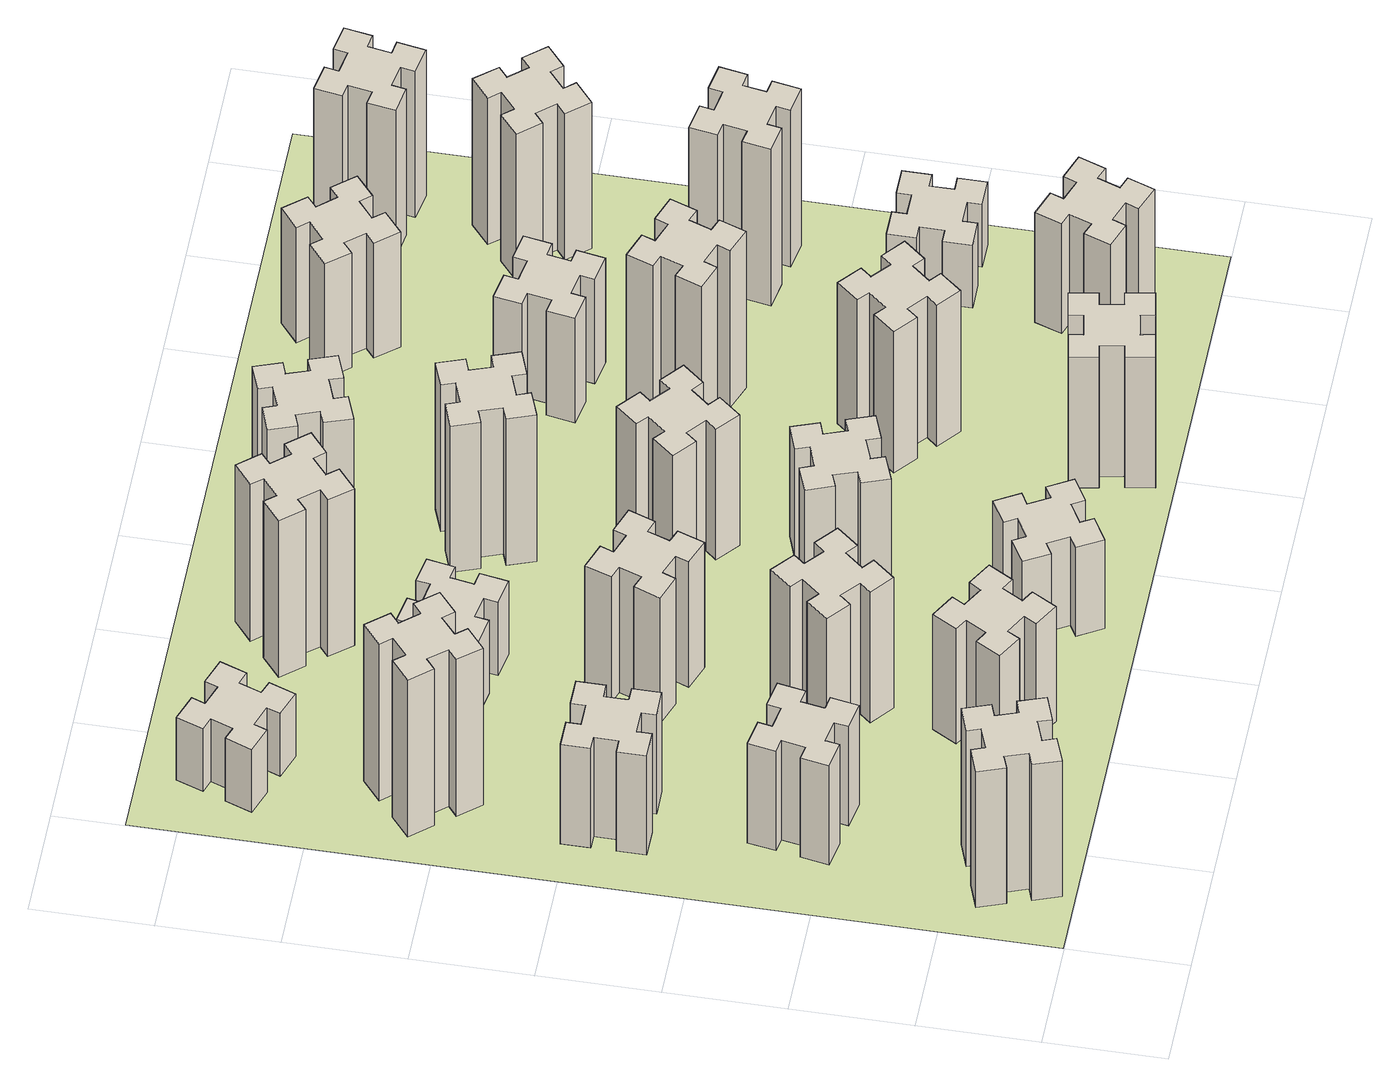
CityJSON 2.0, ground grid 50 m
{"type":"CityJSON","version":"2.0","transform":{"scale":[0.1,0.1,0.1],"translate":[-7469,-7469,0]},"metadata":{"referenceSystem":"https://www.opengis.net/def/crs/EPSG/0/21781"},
"CityObjects":{
"building1":{"type":"Building","attributes":{"class":"1000","function":"1000","usage":"1000","yearOfConstruction":2016,"roofType":"1000","measuredHeight":78,"storeysAboveGround":30,"storeysBelowGround":0},"geometry":[{"type":"Solid","lod":"1","boundaries":[[[[0,1,2,3,4,5,6,7,8,9,10,11,12,13,14,15,16,17,18,19]],[[17,16,20,21]],[[16,15,22,20]],[[15,14,23,22]],[[14,13,24,23]],[[13,12,25,24]],[[12,11,26,25]],[[11,10,27,26]],[[10,9,28,27]],[[9,8,29,28]],[[8,7,30,29]],[[7,6,31,30]],[[6,5,32,31]],[[5,4,33,32]],[[4,3,34,33]],[[3,2,35,34]],[[2,1,36,35]],[[1,0,37,36]],[[0,19,38,37]],[[19,18,39,38]],[[18,17,21,39]],[[24,25,26,27,28,29,30,31,32,33,34,35,36,37,38,39,21,20,22,23]]]]}]},
"building2":{"type":"Building","attributes":{"class":"1000","function":"1000","usage":"1000","yearOfConstruction":2016,"roofType":"1000","measuredHeight":57,"storeysAboveGround":30,"storeysBelowGround":0},"geometry":[{"type":"Solid","lod":"1","boundaries":[[[[40,41,42,43,44,45,46,47,48,49,50,51,52,53,54,55,56,57,58,59]],[[57,56,60,61]],[[56,55,62,60]],[[55,54,63,62]],[[54,53,64,63]],[[53,52,65,64]],[[52,51,66,65]],[[51,50,67,66]],[[50,49,68,67]],[[49,48,69,68]],[[48,47,70,69]],[[47,46,71,70]],[[46,45,72,71]],[[45,44,73,72]],[[44,43,74,73]],[[43,42,75,74]],[[42,41,76,75]],[[41,40,77,76]],[[40,59,78,77]],[[59,58,79,78]],[[58,57,61,79]],[[64,65,66,67,68,69,70,71,72,73,74,75,76,77,78,79,61,60,62,63]]]]}]},
"building3":{"type":"Building","attributes":{"class":"1000","function":"1000","usage":"1000","yearOfConstruction":2016,"roofType":"1000","measuredHeight":57,"storeysAboveGround":30,"storeysBelowGround":0},"geometry":[{"type":"Solid","lod":"1","boundaries":[[[[80,81,82,83,84,85,86,87,88,89,90,91,92,93,94,95,96,97,98,99]],[[97,96,100,101]],[[96,95,102,100]],[[95,94,103,102]],[[94,93,104,103]],[[93,92,105,104]],[[92,91,106,105]],[[91,90,107,106]],[[90,89,108,107]],[[89,88,109,108]],[[88,87,110,109]],[[87,86,111,110]],[[86,85,112,111]],[[85,84,113,112]],[[84,83,114,113]],[[83,82,115,114]],[[82,81,116,115]],[[81,80,117,116]],[[80,99,118,117]],[[99,98,119,118]],[[98,97,101,119]],[[104,105,106,107,108,109,110,111,112,113,114,115,116,117,118,119,101,100,102,103]]]]}]},
"building4":{"type":"Building","attributes":{"class":"1000","function":"1000","usage":"1000","yearOfConstruction":2016,"roofType":"1000","measuredHeight":90,"storeysAboveGround":30,"storeysBelowGround":0},"geometry":[{"type":"Solid","lod":"1","boundaries":[[[[120,121,122,123,124,125,126,127,128,129,130,131,132,133,134,135,136,137,138,139]],[[137,136,140,141]],[[136,135,142,140]],[[135,134,143,142]],[[134,133,144,143]],[[133,132,145,144]],[[132,131,146,145]],[[131,130,147,146]],[[130,129,148,147]],[[129,128,149,148]],[[128,127,150,149]],[[127,126,151,150]],[[126,125,152,151]],[[125,124,153,152]],[[124,123,154,153]],[[123,122,155,154]],[[122,121,156,155]],[[121,120,157,156]],[[120,139,158,157]],[[139,138,159,158]],[[138,137,141,159]],[[144,145,146,147,148,149,150,151,152,153,154,155,156,157,158,159,141,140,142,143]]]]}]},
"building5":{"type":"Building","attributes":{"class":"1000","function":"1000","usage":"1000","yearOfConstruction":2016,"roofType":"1000","measuredHeight":66,"storeysAboveGround":30,"storeysBelowGround":0},"geometry":[{"type":"Solid","lod":"1","boundaries":[[[[160,161,162,163,164,165,166,167,168,169,170,171,172,173,174,175,176,177,178,179]],[[177,176,180,181]],[[176,175,182,180]],[[175,174,183,182]],[[174,173,184,183]],[[173,172,185,184]],[[172,171,186,185]],[[171,170,187,186]],[[170,169,188,187]],[[169,168,189,188]],[[168,167,190,189]],[[167,166,191,190]],[[166,165,192,191]],[[165,164,193,192]],[[164,163,194,193]],[[163,162,195,194]],[[162,161,196,195]],[[161,160,197,196]],[[160,179,198,197]],[[179,178,199,198]],[[178,177,181,199]],[[184,185,186,187,188,189,190,191,192,193,194,195,196,197,198,199,181,180,182,183]]]]}]},
"building6":{"type":"Building","attributes":{"class":"1000","function":"1000","usage":"1000","yearOfConstruction":2016,"roofType":"1000","measuredHeight":36,"storeysAboveGround":30,"storeysBelowGround":0},"geometry":[{"type":"Solid","lod":"1","boundaries":[[[[200,201,202,203,204,205,206,207,208,209,210,211,212,213,214,215,216,217,218,219]],[[217,216,220,221]],[[216,215,222,220]],[[215,214,223,222]],[[214,213,224,223]],[[213,212,225,224]],[[212,211,226,225]],[[211,210,227,226]],[[210,209,228,227]],[[209,208,229,228]],[[208,207,230,229]],[[207,206,231,230]],[[206,205,232,231]],[[205,204,233,232]],[[204,203,234,233]],[[203,202,235,234]],[[202,201,236,235]],[[201,200,237,236]],[[200,219,238,237]],[[219,218,239,238]],[[218,217,221,239]],[[224,225,226,227,228,229,230,231,232,233,234,235,236,237,238,239,221,220,222,223]]]]}]},
"building7":{"type":"Building","attributes":{"class":"1000","function":"1000","usage":"1000","yearOfConstruction":2016,"roofType":"1000","measuredHeight":75,"storeysAboveGround":30,"storeysBelowGround":0},"geometry":[{"type":"Solid","lod":"1","boundaries":[[[[240,241,242,243,244,245,246,247,248,249,250,251,252,253,254,255,256,257,258,259]],[[257,256,260,261]],[[256,255,262,260]],[[255,254,263,262]],[[254,253,264,263]],[[253,252,265,264]],[[252,251,266,265]],[[251,250,267,266]],[[250,249,268,267]],[[249,248,269,268]],[[248,247,270,269]],[[247,246,271,270]],[[246,245,272,271]],[[245,244,273,272]],[[244,243,274,273]],[[243,242,275,274]],[[242,241,276,275]],[[241,240,277,276]],[[240,259,278,277]],[[259,258,279,278]],[[258,257,261,279]],[[264,265,266,267,268,269,270,271,272,273,274,275,276,277,278,279,261,260,262,263]]]]}]},
"building8":{"type":"Building","attributes":{"class":"1000","function":"1000","usage":"1000","yearOfConstruction":2016,"roofType":"1000","measuredHeight":72,"storeysAboveGround":30,"storeysBelowGround":0},"geometry":[{"type":"Solid","lod":"1","boundaries":[[[[280,281,282,283,284,285,286,287,288,289,290,291,292,293,294,295,296,297,298,299]],[[297,296,300,301]],[[296,295,302,300]],[[295,294,303,302]],[[294,293,304,303]],[[293,292,305,304]],[[292,291,306,305]],[[291,290,307,306]],[[290,289,308,307]],[[289,288,309,308]],[[288,287,310,309]],[[287,286,311,310]],[[286,285,312,311]],[[285,284,313,312]],[[284,283,314,313]],[[283,282,315,314]],[[282,281,316,315]],[[281,280,317,316]],[[280,299,318,317]],[[299,298,319,318]],[[298,297,301,319]],[[304,305,306,307,308,309,310,311,312,313,314,315,316,317,318,319,301,300,302,303]]]]}]},
"building9":{"type":"Building","attributes":{"class":"1000","function":"1000","usage":"1000","yearOfConstruction":2016,"roofType":"1000","measuredHeight":42,"storeysAboveGround":30,"storeysBelowGround":0},"geometry":[{"type":"Solid","lod":"1","boundaries":[[[[320,321,322,323,324,325,326,327,328,329,330,331,332,333,334,335,336,337,338,339]],[[337,336,340,341]],[[336,335,342,340]],[[335,334,343,342]],[[334,333,344,343]],[[333,332,345,344]],[[332,331,346,345]],[[331,330,347,346]],[[330,329,348,347]],[[329,328,349,348]],[[328,327,350,349]],[[327,326,351,350]],[[326,325,352,351]],[[325,324,353,352]],[[324,323,354,353]],[[323,322,355,354]],[[322,321,356,355]],[[321,320,357,356]],[[320,339,358,357]],[[339,338,359,358]],[[338,337,341,359]],[[344,345,346,347,348,349,350,351,352,353,354,355,356,357,358,359,341,340,342,343]]]]}]},
"building10":{"type":"Building","attributes":{"class":"1000","function":"1000","usage":"1000","yearOfConstruction":2016,"roofType":"1000","measuredHeight":51,"storeysAboveGround":30,"storeysBelowGround":0},"geometry":[{"type":"Solid","lod":"1","boundaries":[[[[360,361,362,363,364,365,366,367,368,369,370,371,372,373,374,375,376,377,378,379]],[[377,376,380,381]],[[376,375,382,380]],[[375,374,383,382]],[[374,373,384,383]],[[373,372,385,384]],[[372,371,386,385]],[[371,370,387,386]],[[370,369,388,387]],[[369,368,389,388]],[[368,367,390,389]],[[367,366,391,390]],[[366,365,392,391]],[[365,364,393,392]],[[364,363,394,393]],[[363,362,395,394]],[[362,361,396,395]],[[361,360,397,396]],[[360,379,398,397]],[[379,378,399,398]],[[378,377,381,399]],[[384,385,386,387,388,389,390,391,392,393,394,395,396,397,398,399,381,380,382,383]]]]}]},
"building11":{"type":"Building","attributes":{"class":"1000","function":"1000","usage":"1000","yearOfConstruction":2016,"roofType":"1000","measuredHeight":90,"storeysAboveGround":30,"storeysBelowGround":0},"geometry":[{"type":"Solid","lod":"1","boundaries":[[[[400,401,402,403,404,405,406,407,408,409,410,411,412,413,414,415,416,417,418,419]],[[417,416,420,421]],[[416,415,422,420]],[[415,414,423,422]],[[414,413,424,423]],[[413,412,425,424]],[[412,411,426,425]],[[411,410,427,426]],[[410,409,428,427]],[[409,408,429,428]],[[408,407,430,429]],[[407,406,431,430]],[[406,405,432,431]],[[405,404,433,432]],[[404,403,434,433]],[[403,402,435,434]],[[402,401,436,435]],[[401,400,437,436]],[[400,419,438,437]],[[419,418,439,438]],[[418,417,421,439]],[[424,425,426,427,428,429,430,431,432,433,434,435,436,437,438,439,421,420,422,423]]]]}]},
"building12":{"type":"Building","attributes":{"class":"1000","function":"1000","usage":"1000","yearOfConstruction":2016,"roofType":"1000","measuredHeight":63,"storeysAboveGround":30,"storeysBelowGround":0},"geometry":[{"type":"Solid","lod":"1","boundaries":[[[[440,441,442,443,444,445,446,447,448,449,450,451,452,453,454,455,456,457,458,459]],[[457,456,460,461]],[[456,455,462,460]],[[455,454,463,462]],[[454,453,464,463]],[[453,452,465,464]],[[452,451,466,465]],[[451,450,467,466]],[[450,449,468,467]],[[449,448,469,468]],[[448,447,470,469]],[[447,446,471,470]],[[446,445,472,471]],[[445,444,473,472]],[[444,443,474,473]],[[443,442,475,474]],[[442,441,476,475]],[[441,440,477,476]],[[440,459,478,477]],[[459,458,479,478]],[[458,457,461,479]],[[464,465,466,467,468,469,470,471,472,473,474,475,476,477,478,479,461,460,462,463]]]]}]},
"building13":{"type":"Building","attributes":{"class":"1000","function":"1000","usage":"1000","yearOfConstruction":2016,"roofType":"1000","measuredHeight":75,"storeysAboveGround":30,"storeysBelowGround":0},"geometry":[{"type":"Solid","lod":"1","boundaries":[[[[480,481,482,483,484,485,486,487,488,489,490,491,492,493,494,495,496,497,498,499]],[[497,496,500,501]],[[496,495,502,500]],[[495,494,503,502]],[[494,493,504,503]],[[493,492,505,504]],[[492,491,506,505]],[[491,490,507,506]],[[490,489,508,507]],[[489,488,509,508]],[[488,487,510,509]],[[487,486,511,510]],[[486,485,512,511]],[[485,484,513,512]],[[484,483,514,513]],[[483,482,515,514]],[[482,481,516,515]],[[481,480,517,516]],[[480,499,518,517]],[[499,498,519,518]],[[498,497,501,519]],[[504,505,506,507,508,509,510,511,512,513,514,515,516,517,518,519,501,500,502,503]]]]}]},
"building14":{"type":"Building","attributes":{"class":"1000","function":"1000","usage":"1000","yearOfConstruction":2016,"roofType":"1000","measuredHeight":84,"storeysAboveGround":30,"storeysBelowGround":0},"geometry":[{"type":"Solid","lod":"1","boundaries":[[[[520,521,522,523,524,525,526,527,528,529,530,531,532,533,534,535,536,537,538,539]],[[537,536,540,541]],[[536,535,542,540]],[[535,534,543,542]],[[534,533,544,543]],[[533,532,545,544]],[[532,531,546,545]],[[531,530,547,546]],[[530,529,548,547]],[[529,528,549,548]],[[528,527,550,549]],[[527,526,551,550]],[[526,525,552,551]],[[525,524,553,552]],[[524,523,554,553]],[[523,522,555,554]],[[522,521,556,555]],[[521,520,557,556]],[[520,539,558,557]],[[539,538,559,558]],[[538,537,541,559]],[[544,545,546,547,548,549,550,551,552,553,554,555,556,557,558,559,541,540,542,543]]]]}]},
"building15":{"type":"Building","attributes":{"class":"1000","function":"1000","usage":"1000","yearOfConstruction":2016,"roofType":"1000","measuredHeight":75,"storeysAboveGround":30,"storeysBelowGround":0},"geometry":[{"type":"Solid","lod":"1","boundaries":[[[[560,561,562,563,564,565,566,567,568,569,570,571,572,573,574,575,576,577,578,579]],[[577,576,580,581]],[[576,575,582,580]],[[575,574,583,582]],[[574,573,584,583]],[[573,572,585,584]],[[572,571,586,585]],[[571,570,587,586]],[[570,569,588,587]],[[569,568,589,588]],[[568,567,590,589]],[[567,566,591,590]],[[566,565,592,591]],[[565,564,593,592]],[[564,563,594,593]],[[563,562,595,594]],[[562,561,596,595]],[[561,560,597,596]],[[560,579,598,597]],[[579,578,599,598]],[[578,577,581,599]],[[584,585,586,587,588,589,590,591,592,593,594,595,596,597,598,599,581,580,582,583]]]]}]},
"building16":{"type":"Building","attributes":{"class":"1000","function":"1000","usage":"1000","yearOfConstruction":2016,"roofType":"1000","measuredHeight":57,"storeysAboveGround":30,"storeysBelowGround":0},"geometry":[{"type":"Solid","lod":"1","boundaries":[[[[600,601,602,603,604,605,606,607,608,609,610,611,612,613,614,615,616,617,618,619]],[[617,616,620,621]],[[616,615,622,620]],[[615,614,623,622]],[[614,613,624,623]],[[613,612,625,624]],[[612,611,626,625]],[[611,610,627,626]],[[610,609,628,627]],[[609,608,629,628]],[[608,607,630,629]],[[607,606,631,630]],[[606,605,632,631]],[[605,604,633,632]],[[604,603,634,633]],[[603,602,635,634]],[[602,601,636,635]],[[601,600,637,636]],[[600,619,638,637]],[[619,618,639,638]],[[618,617,621,639]],[[624,625,626,627,628,629,630,631,632,633,634,635,636,637,638,639,621,620,622,623]]]]}]},
"building17":{"type":"Building","attributes":{"class":"1000","function":"1000","usage":"1000","yearOfConstruction":2016,"roofType":"1000","measuredHeight":81,"storeysAboveGround":30,"storeysBelowGround":0},"geometry":[{"type":"Solid","lod":"1","boundaries":[[[[640,641,642,643,644,645,646,647,648,649,650,651,652,653,654,655,656,657,658,659]],[[657,656,660,661]],[[656,655,662,660]],[[655,654,663,662]],[[654,653,664,663]],[[653,652,665,664]],[[652,651,666,665]],[[651,650,667,666]],[[650,649,668,667]],[[649,648,669,668]],[[648,647,670,669]],[[647,646,671,670]],[[646,645,672,671]],[[645,644,673,672]],[[644,643,674,673]],[[643,642,675,674]],[[642,641,676,675]],[[641,640,677,676]],[[640,659,678,677]],[[659,658,679,678]],[[658,657,661,679]],[[664,665,666,667,668,669,670,671,672,673,674,675,676,677,678,679,661,660,662,663]]]]}]},
"building18":{"type":"Building","attributes":{"class":"1000","function":"1000","usage":"1000","yearOfConstruction":2016,"roofType":"1000","measuredHeight":90,"storeysAboveGround":30,"storeysBelowGround":0},"geometry":[{"type":"Solid","lod":"1","boundaries":[[[[680,681,682,683,684,685,686,687,688,689,690,691,692,693,694,695,696,697,698,699]],[[697,696,700,701]],[[696,695,702,700]],[[695,694,703,702]],[[694,693,704,703]],[[693,692,705,704]],[[692,691,706,705]],[[691,690,707,706]],[[690,689,708,707]],[[689,688,709,708]],[[688,687,710,709]],[[687,686,711,710]],[[686,685,712,711]],[[685,684,713,712]],[[684,683,714,713]],[[683,682,715,714]],[[682,681,716,715]],[[681,680,717,716]],[[680,699,718,717]],[[699,698,719,718]],[[698,697,701,719]],[[704,705,706,707,708,709,710,711,712,713,714,715,716,717,718,719,701,700,702,703]]]]}]},
"building19":{"type":"Building","attributes":{"class":"1000","function":"1000","usage":"1000","yearOfConstruction":2016,"roofType":"1000","measuredHeight":60,"storeysAboveGround":30,"storeysBelowGround":0},"geometry":[{"type":"Solid","lod":"1","boundaries":[[[[720,721,722,723,724,725,726,727,728,729,730,731,732,733,734,735,736,737,738,739]],[[737,736,740,741]],[[736,735,742,740]],[[735,734,743,742]],[[734,733,744,743]],[[733,732,745,744]],[[732,731,746,745]],[[731,730,747,746]],[[730,729,748,747]],[[729,728,749,748]],[[728,727,750,749]],[[727,726,751,750]],[[726,725,752,751]],[[725,724,753,752]],[[724,723,754,753]],[[723,722,755,754]],[[722,721,756,755]],[[721,720,757,756]],[[720,739,758,757]],[[739,738,759,758]],[[738,737,741,759]],[[744,745,746,747,748,749,750,751,752,753,754,755,756,757,758,759,741,740,742,743]]]]}]},
"building20":{"type":"Building","attributes":{"class":"1000","function":"1000","usage":"1000","yearOfConstruction":2016,"roofType":"1000","measuredHeight":63,"storeysAboveGround":30,"storeysBelowGround":0},"geometry":[{"type":"Solid","lod":"1","boundaries":[[[[760,761,762,763,764,765,766,767,768,769,770,771,772,773,774,775,776,777,778,779]],[[777,776,780,781]],[[776,775,782,780]],[[775,774,783,782]],[[774,773,784,783]],[[773,772,785,784]],[[772,771,786,785]],[[771,770,787,786]],[[770,769,788,787]],[[769,768,789,788]],[[768,767,790,789]],[[767,766,791,790]],[[766,765,792,791]],[[765,764,793,792]],[[764,763,794,793]],[[763,762,795,794]],[[762,761,796,795]],[[761,760,797,796]],[[760,779,798,797]],[[779,778,799,798]],[[778,777,781,799]],[[784,785,786,787,788,789,790,791,792,793,794,795,796,797,798,799,781,780,782,783]]]]}]},
"building21":{"type":"Building","attributes":{"class":"1000","function":"1000","usage":"1000","yearOfConstruction":2016,"roofType":"1000","measuredHeight":66,"storeysAboveGround":30,"storeysBelowGround":0},"geometry":[{"type":"Solid","lod":"1","boundaries":[[[[800,801,802,803,804,805,806,807,808,809,810,811,812,813,814,815,816,817,818,819]],[[817,816,820,821]],[[816,815,822,820]],[[815,814,823,822]],[[814,813,824,823]],[[813,812,825,824]],[[812,811,826,825]],[[811,810,827,826]],[[810,809,828,827]],[[809,808,829,828]],[[808,807,830,829]],[[807,806,831,830]],[[806,805,832,831]],[[805,804,833,832]],[[804,803,834,833]],[[803,802,835,834]],[[802,801,836,835]],[[801,800,837,836]],[[800,819,838,837]],[[819,818,839,838]],[[818,817,821,839]],[[824,825,826,827,828,829,830,831,832,833,834,835,836,837,838,839,821,820,822,823]]]]}]},
"building22":{"type":"Building","attributes":{"class":"1000","function":"1000","usage":"1000","yearOfConstruction":2016,"roofType":"1000","measuredHeight":36,"storeysAboveGround":30,"storeysBelowGround":0},"geometry":[{"type":"Solid","lod":"1","boundaries":[[[[840,841,842,843,844,845,846,847,848,849,850,851,852,853,854,855,856,857,858,859]],[[857,856,860,861]],[[856,855,862,860]],[[855,854,863,862]],[[854,853,864,863]],[[853,852,865,864]],[[852,851,866,865]],[[851,850,867,866]],[[850,849,868,867]],[[849,848,869,868]],[[848,847,870,869]],[[847,846,871,870]],[[846,845,872,871]],[[845,844,873,872]],[[844,843,874,873]],[[843,842,875,874]],[[842,841,876,875]],[[841,840,877,876]],[[840,859,878,877]],[[859,858,879,878]],[[858,857,861,879]],[[864,865,866,867,868,869,870,871,872,873,874,875,876,877,878,879,861,860,862,863]]]]}]},
"building23":{"type":"Building","attributes":{"class":"1000","function":"1000","usage":"1000","yearOfConstruction":2016,"roofType":"1000","measuredHeight":90,"storeysAboveGround":30,"storeysBelowGround":0},"geometry":[{"type":"Solid","lod":"1","boundaries":[[[[880,881,882,883,884,885,886,887,888,889,890,891,892,893,894,895,896,897,898,899]],[[897,896,900,901]],[[896,895,902,900]],[[895,894,903,902]],[[894,893,904,903]],[[893,892,905,904]],[[892,891,906,905]],[[891,890,907,906]],[[890,889,908,907]],[[889,888,909,908]],[[888,887,910,909]],[[887,886,911,910]],[[886,885,912,911]],[[885,884,913,912]],[[884,883,914,913]],[[883,882,915,914]],[[882,881,916,915]],[[881,880,917,916]],[[880,899,918,917]],[[899,898,919,918]],[[898,897,901,919]],[[904,905,906,907,908,909,910,911,912,913,914,915,916,917,918,919,901,900,902,903]]]]}]},
"building24":{"type":"Building","attributes":{"class":"1000","function":"1000","usage":"1000","yearOfConstruction":2016,"roofType":"1000","measuredHeight":84,"storeysAboveGround":30,"storeysBelowGround":0},"geometry":[{"type":"Solid","lod":"1","boundaries":[[[[920,921,922,923,924,925,926,927,928,929,930,931,932,933,934,935,936,937,938,939]],[[937,936,940,941]],[[936,935,942,940]],[[935,934,943,942]],[[934,933,944,943]],[[933,932,945,944]],[[932,931,946,945]],[[931,930,947,946]],[[930,929,948,947]],[[929,928,949,948]],[[928,927,950,949]],[[927,926,951,950]],[[926,925,952,951]],[[925,924,953,952]],[[924,923,954,953]],[[923,922,955,954]],[[922,921,956,955]],[[921,920,957,956]],[[920,939,958,957]],[[939,938,959,958]],[[938,937,941,959]],[[944,945,946,947,948,949,950,951,952,953,954,955,956,957,958,959,941,940,942,943]]]]}]},
"building25":{"type":"Building","attributes":{"class":"1000","function":"1000","usage":"1000","yearOfConstruction":2016,"roofType":"1000","measuredHeight":84,"storeysAboveGround":30,"storeysBelowGround":0},"geometry":[{"type":"Solid","lod":"1","boundaries":[[[[960,961,962,963,964,965,966,967,968,969,970,971,972,973,974,975,976,977,978,979]],[[977,976,980,981]],[[976,975,982,980]],[[975,974,983,982]],[[974,973,984,983]],[[973,972,985,984]],[[972,971,986,985]],[[971,970,987,986]],[[970,969,988,987]],[[969,968,989,988]],[[968,967,990,989]],[[967,966,991,990]],[[966,965,992,991]],[[965,964,993,992]],[[964,963,994,993]],[[963,962,995,994]],[[962,961,996,995]],[[961,960,997,996]],[[960,979,998,997]],[[979,978,999,998]],[[978,977,981,999]],[[984,985,986,987,988,989,990,991,992,993,994,995,996,997,998,999,981,980,982,983]]]]}]},
"landuse1":{"type":"LandUse","attributes":{"name":"plot1","function":"1010"},"geometry":[{"type":"MultiSurface","lod":"1","boundaries":[[[1000,1001,1002,1003]]]}]}
},
"vertices":[
[385,396,0],[291,362,0],[270,418,0],[157,377,0],[199,264,0],[255,285,0],[289,191,0],[233,170,0],[274,57,0],[387,99,0],[366,155,0],[460,189,0],[480,133,0],[593,174,0],[552,287,0],[496,266,0],[462,360,0],[518,380,0],[477,493,0],[364,452,0],[462,360,780],[518,380,780],[496,266,780],[552,287,780],[593,174,780],[480,133,780],[460,189,780],[366,155,780],[387,99,780],[274,57,780],[233,170,780],[289,191,780],[255,285,780],[199,264,780],[157,377,780],[270,418,780],[291,362,780],[385,396,780],[364,452,780],[477,493,780],
[407,1016,0],[505,998,0],[495,939,0],[613,918,0],[634,1037,0],[575,1047,0],[592,1145,0],[651,1135,0],[672,1253,0],[554,1274,0],[544,1215,0],[445,1232,0],[456,1291,0],[337,1312,0],[317,1194,0],[376,1184,0],[358,1085,0],[299,1096,0],[278,977,0],[397,957,0],[358,1085,570],[299,1096,570],[376,1184,570],[317,1194,570],[337,1312,570],[456,1291,570],[445,1232,570],[544,1215,570],[554,1274,570],[672,1253,570],[651,1135,570],[592,1145,570],[575,1047,570],[634,1037,570],[613,918,570],[495,939,570],[505,998,570],[407,1016,570],[397,957,570],[278,977,570],
[425,1965,0],[325,1965,0],[325,2025,0],[205,2025,0],[205,1905,0],[265,1905,0],[265,1805,0],[205,1805,0],[205,1685,0],[325,1685,0],[325,1745,0],[425,1745,0],[425,1685,0],[545,1685,0],[545,1805,0],[485,1805,0],[485,1905,0],[545,1905,0],[545,2025,0],[425,2025,0],[485,1905,570],[545,1905,570],[485,1805,570],[545,1805,570],[545,1685,570],[425,1685,570],[425,1745,570],[325,1745,570],[325,1685,570],[205,1685,570],[205,1805,570],[265,1805,570],[265,1905,570],[205,1905,570],[205,2025,570],[325,2025,570],[325,1965,570],[425,1965,570],[425,2025,570],[545,2025,570],
[492,2628,0],[427,2704,0],[473,2743,0],[396,2835,0],[304,2758,0],[343,2712,0],[266,2647,0],[228,2693,0],[136,2616,0],[213,2524,0],[259,2563,0],[323,2486,0],[277,2448,0],[354,2356,0],[446,2433,0],[408,2479,0],[484,2543,0],[523,2497,0],[615,2574,0],[538,2666,0],[484,2543,900],[523,2497,900],[408,2479,900],[446,2433,900],[354,2356,900],[277,2448,900],[323,2486,900],[259,2563,900],[213,2524,900],[136,2616,900],[228,2693,900],[266,2647,900],[343,2712,900],[304,2758,900],[396,2835,900],[473,2743,900],[427,2704,900],[492,2628,900],[538,2666,900],[615,2574,900],
[1186,377,0],[1236,464,0],[1288,434,0],[1348,538,0],[1244,598,0],[1214,546,0],[1127,596,0],[1157,648,0],[1053,708,0],[993,604,0],[1045,574,0],[995,487,0],[943,517,0],[883,413,0],[987,353,0],[1017,405,0],[1104,355,0],[1074,303,0],[1178,243,0],[1238,347,0],[1104,355,660],[1074,303,660],[1017,405,660],[987,353,660],[883,413,660],[943,517,660],[995,487,660],[1045,574,660],[993,604,660],[1053,708,660],[1157,648,660],[1127,596,660],[1214,546,660],[1244,598,660],[1348,538,660],[1288,434,660],[1236,464,660],[1186,377,660],[1238,347,660],[1178,243,660],
[462,3251,0],[496,3345,0],[552,3324,0],[593,3437,0],[480,3478,0],[460,3422,0],[366,3456,0],[387,3512,0],[274,3553,0],[233,3440,0],[289,3420,0],[255,3326,0],[199,3347,0],[157,3234,0],[270,3193,0],[291,3249,0],[385,3215,0],[364,3159,0],[477,3117,0],[518,3230,0],[385,3215,360],[364,3159,360],[291,3249,360],[270,3193,360],[157,3234,360],[199,3347,360],[255,3326,360],[289,3420,360],[233,3440,360],[274,3553,360],[387,3512,360],[366,3456,360],[460,3422,360],[480,3478,360],[593,3437,360],[552,3324,360],[496,3345,360],[462,3251,360],[518,3230,360],[477,3117,360],
[1006,1063,0],[1083,999,0],[1044,953,0],[1136,876,0],[1213,968,0],[1167,1006,0],[1232,1083,0],[1278,1044,0],[1355,1136,0],[1263,1213,0],[1224,1167,0],[1148,1232,0],[1186,1278,0],[1094,1355,0],[1017,1263,0],[1063,1224,0],[999,1148,0],[953,1186,0],[876,1094,0],[968,1017,0],[999,1148,750],[953,1186,750],[1063,1224,750],[1017,1263,750],[1094,1355,750],[1186,1278,750],[1148,1232,750],[1224,1167,750],[1263,1213,750],[1355,1136,750],[1278,1044,750],[1232,1083,750],[1167,1006,750],[1213,968,750],[1136,876,750],[1044,953,750],[1083,999,750],[1006,1063,750],[968,1017,750],[876,1094,750],
[1202,1771,0],[1236,1865,0],[1292,1844,0],[1333,1957,0],[1220,1998,0],[1200,1942,0],[1106,1976,0],[1127,2032,0],[1014,2073,0],[973,1960,0],[1029,1940,0],[995,1846,0],[939,1867,0],[897,1754,0],[1010,1713,0],[1031,1769,0],[1125,1735,0],[1104,1679,0],[1217,1637,0],[1258,1750,0],[1125,1735,720],[1104,1679,720],[1031,1769,720],[1010,1713,720],[897,1754,720],[939,1867,720],[995,1846,720],[1029,1940,720],[973,1960,720],[1014,2073,720],[1127,2032,720],[1106,1976,720],[1200,1942,720],[1220,1998,720],[1333,1957,720],[1292,1844,720],[1236,1865,720],[1202,1771,720],[1258,1750,720],[1217,1637,720],
[1115,2527,0],[1132,2625,0],[1191,2615,0],[1212,2733,0],[1094,2754,0],[1084,2695,0],[985,2712,0],[996,2771,0],[877,2792,0],[857,2674,0],[916,2664,0],[898,2565,0],[839,2576,0],[818,2457,0],[937,2437,0],[947,2496,0],[1045,2478,0],[1035,2419,0],[1153,2398,0],[1174,2517,0],[1045,2478,420],[1035,2419,420],[947,2496,420],[937,2437,420],[818,2457,420],[839,2576,420],[898,2565,420],[916,2664,420],[857,2674,420],[877,2792,420],[996,2771,420],[985,2712,420],[1084,2695,420],[1094,2754,420],[1212,2733,420],[1191,2615,420],[1132,2625,420],[1115,2527,420],[1174,2517,420],[1153,2398,420],
[1744,496,0],[1657,446,0],[1627,498,0],[1523,438,0],[1583,334,0],[1635,364,0],[1685,277,0],[1633,247,0],[1693,143,0],[1797,203,0],[1767,255,0],[1854,305,0],[1884,253,0],[1988,313,0],[1928,417,0],[1876,387,0],[1826,474,0],[1878,504,0],[1818,608,0],[1714,548,0],[1826,474,510],[1878,504,510],[1876,387,510],[1928,417,510],[1988,313,510],[1884,253,510],[1854,305,510],[1767,255,510],[1797,203,510],[1693,143,510],[1633,247,510],[1685,277,510],[1635,364,510],[1583,334,510],[1523,438,510],[1627,498,510],[1657,446,510],[1744,496,510],[1714,548,510],[1818,608,510],
[999,3203,0],[1063,3126,0],[1017,3088,0],[1094,2996,0],[1186,3073,0],[1148,3119,0],[1224,3183,0],[1263,3137,0],[1355,3214,0],[1278,3306,0],[1232,3268,0],[1167,3344,0],[1213,3383,0],[1136,3475,0],[1044,3398,0],[1083,3352,0],[1006,3287,0],[968,3333,0],[876,3256,0],[953,3164,0],[1006,3287,900],[968,3333,900],[1083,3352,900],[1044,3398,900],[1136,3475,900],[1213,3383,900],[1167,3344,900],[1232,3268,900],[1278,3306,900],[1355,3214,900],[1263,3137,900],[1224,3183,900],[1148,3119,900],[1186,3073,900],[1094,2996,900],[1017,3088,900],[1063,3126,900],[999,3203,900],[953,3164,900],[876,3256,900],
[1846,1095,0],[1940,1129,0],[1960,1073,0],[2073,1114,0],[2032,1227,0],[1976,1206,0],[1942,1300,0],[1998,1320,0],[1957,1433,0],[1844,1392,0],[1865,1336,0],[1771,1302,0],[1750,1358,0],[1637,1317,0],[1679,1204,0],[1735,1225,0],[1769,1131,0],[1713,1110,0],[1754,997,0],[1867,1039,0],[1769,1131,630],[1713,1110,630],[1735,1225,630],[1679,1204,630],[1637,1317,630],[1750,1358,630],[1771,1302,630],[1865,1336,630],[1844,1392,630],[1957,1433,630],[1998,1320,630],[1942,1300,630],[1976,1206,630],[2032,1227,630],[2073,1114,630],[1960,1073,630],[1940,1129,630],[1846,1095,630],[1867,1039,630],[1754,997,630],
[1964,1907,0],[1888,1972,0],[1926,2018,0],[1834,2095,0],[1757,2003,0],[1803,1964,0],[1739,1888,0],[1693,1926,0],[1616,1834,0],[1708,1757,0],[1746,1803,0],[1823,1739,0],[1784,1693,0],[1876,1616,0],[1953,1708,0],[1907,1746,0],[1972,1823,0],[2018,1784,0],[2095,1876,0],[2003,1953,0],[1972,1823,750],[2018,1784,750],[1907,1746,750],[1953,1708,750],[1876,1616,750],[1784,1693,750],[1823,1739,750],[1746,1803,750],[1708,1757,750],[1616,1834,750],[1693,1926,750],[1739,1888,750],[1803,1964,750],[1757,2003,750],[1834,2095,750],[1926,2018,750],[1888,1972,750],[1964,1907,750],[2003,1953,750],[2095,1876,750],
[1876,2586,0],[1842,2680,0],[1898,2700,0],[1857,2813,0],[1744,2772,0],[1765,2716,0],[1671,2682,0],[1650,2738,0],[1537,2697,0],[1579,2584,0],[1635,2605,0],[1669,2511,0],[1613,2490,0],[1654,2377,0],[1767,2419,0],[1746,2475,0],[1840,2509,0],[1860,2453,0],[1973,2494,0],[1932,2607,0],[1840,2509,840],[1860,2453,840],[1746,2475,840],[1767,2419,840],[1654,2377,840],[1613,2490,840],[1669,2511,840],[1635,2605,840],[1579,2584,840],[1537,2697,840],[1650,2738,840],[1671,2682,840],[1765,2716,840],[1744,2772,840],[1857,2813,840],[1898,2700,840],[1842,2680,840],[1876,2586,840],[1932,2607,840],[1973,2494,840],
[2712,245,0],[2695,344,0],[2754,354,0],[2733,472,0],[2615,451,0],[2625,392,0],[2527,375,0],[2517,434,0],[2398,413,0],[2419,295,0],[2478,305,0],[2496,207,0],[2437,197,0],[2457,78,0],[2576,99,0],[2565,158,0],[2664,176,0],[2674,117,0],[2792,137,0],[2771,256,0],[2664,176,750],[2674,117,750],[2565,158,750],[2576,99,750],[2457,78,750],[2437,197,750],[2496,207,750],[2478,305,750],[2419,295,750],[2398,413,750],[2517,434,750],[2527,375,750],[2625,392,750],[2615,451,750],[2733,472,750],[2754,354,750],[2695,344,750],[2712,245,750],[2771,256,750],[2792,137,750],
[1846,3215,0],[1940,3249,0],[1960,3193,0],[2073,3234,0],[2032,3347,0],[1976,3326,0],[1942,3420,0],[1998,3440,0],[1957,3553,0],[1844,3512,0],[1865,3456,0],[1771,3422,0],[1750,3478,0],[1637,3437,0],[1679,3324,0],[1735,3345,0],[1769,3251,0],[1713,3230,0],[1754,3117,0],[1867,3159,0],[1769,3251,570],[1713,3230,570],[1735,3345,570],[1679,3324,570],[1637,3437,570],[1750,3478,570],[1771,3422,570],[1865,3456,570],[1844,3512,570],[1957,3553,570],[1998,3440,570],[1942,3420,570],[1976,3326,570],[2032,3347,570],[2073,3234,570],[1960,3193,570],[1940,3249,570],[1846,3215,570],[1867,3159,570],[1754,3117,570],
[2647,1006,0],[2712,1083,0],[2758,1044,0],[2835,1136,0],[2743,1213,0],[2704,1167,0],[2628,1232,0],[2666,1278,0],[2574,1355,0],[2497,1263,0],[2543,1224,0],[2479,1148,0],[2433,1186,0],[2356,1094,0],[2448,1017,0],[2486,1063,0],[2563,999,0],[2524,953,0],[2616,876,0],[2693,968,0],[2563,999,810],[2524,953,810],[2486,1063,810],[2448,1017,810],[2356,1094,810],[2433,1186,810],[2479,1148,810],[2543,1224,810],[2497,1263,810],[2574,1355,810],[2666,1278,810],[2628,1232,810],[2704,1167,810],[2743,1213,810],[2835,1136,810],[2758,1044,810],[2712,1083,810],[2647,1006,810],[2693,968,810],[2616,876,810],
[2682,1871,0],[2716,1965,0],[2772,1944,0],[2813,2057,0],[2700,2098,0],[2680,2042,0],[2586,2076,0],[2607,2132,0],[2494,2173,0],[2453,2060,0],[2509,2040,0],[2475,1946,0],[2419,1967,0],[2377,1854,0],[2490,1813,0],[2511,1869,0],[2605,1835,0],[2584,1779,0],[2697,1737,0],[2738,1850,0],[2605,1835,900],[2584,1779,900],[2511,1869,900],[2490,1813,900],[2377,1854,900],[2419,1967,900],[2475,1946,900],[2509,2040,900],[2453,2060,900],[2494,2173,900],[2607,2132,900],[2586,2076,900],[2680,2042,900],[2700,2098,900],[2813,2057,900],[2772,1944,900],[2716,1965,900],[2682,1871,900],[2738,1850,900],[2697,1737,900],
[2664,2595,0],[2565,2612,0],[2576,2671,0],[2457,2692,0],[2437,2574,0],[2496,2564,0],[2478,2465,0],[2419,2476,0],[2398,2357,0],[2517,2337,0],[2527,2396,0],[2625,2378,0],[2615,2319,0],[2733,2298,0],[2754,2417,0],[2695,2427,0],[2712,2525,0],[2771,2515,0],[2792,2633,0],[2674,2654,0],[2712,2525,600],[2771,2515,600],[2695,2427,600],[2754,2417,600],[2733,2298,600],[2615,2319,600],[2625,2378,600],[2527,2396,600],[2517,2337,600],[2398,2357,600],[2419,2476,600],[2478,2465,600],[2496,2564,600],[2437,2574,600],[2457,2692,600],[2576,2671,600],[2565,2612,600],[2664,2595,600],[2674,2654,600],[2792,2633,600],
[3420,562,0],[3326,596,0],[3347,652,0],[3234,693,0],[3193,580,0],[3249,560,0],[3215,466,0],[3159,487,0],[3117,374,0],[3230,333,0],[3251,389,0],[3345,355,0],[3324,299,0],[3437,257,0],[3478,370,0],[3422,391,0],[3456,485,0],[3512,464,0],[3553,577,0],[3440,618,0],[3456,485,630],[3512,464,630],[3422,391,630],[3478,370,630],[3437,257,630],[3324,299,630],[3345,355,630],[3251,389,630],[3230,333,630],[3117,374,630],[3159,487,630],[3215,466,630],[3249,560,630],[3193,580,630],[3234,693,630],[3347,652,630],[3326,596,630],[3420,562,630],[3440,618,630],[3553,577,630],
[2812,3368,0],[2747,3444,0],[2793,3483,0],[2716,3575,0],[2624,3498,0],[2663,3452,0],[2586,3387,0],[2548,3433,0],[2456,3356,0],[2533,3264,0],[2579,3303,0],[2643,3226,0],[2597,3188,0],[2674,3096,0],[2766,3173,0],[2728,3219,0],[2804,3283,0],[2843,3237,0],[2935,3314,0],[2858,3406,0],[2804,3283,660],[2843,3237,660],[2728,3219,660],[2766,3173,660],[2674,3096,660],[2597,3188,660],[2643,3226,660],[2579,3303,660],[2533,3264,660],[2456,3356,660],[2548,3433,660],[2586,3387,660],[2663,3452,660],[2624,3498,660],[2716,3575,660],[2793,3483,660],[2747,3444,660],[2812,3368,660],[2858,3406,660],[2935,3314,660],
[3325,1165,0],[3325,1065,0],[3265,1065,0],[3265,945,0],[3385,945,0],[3385,1005,0],[3485,1005,0],[3485,945,0],[3605,945,0],[3605,1065,0],[3545,1065,0],[3545,1165,0],[3605,1165,0],[3605,1285,0],[3485,1285,0],[3485,1225,0],[3385,1225,0],[3385,1285,0],[3265,1285,0],[3265,1165,0],[3385,1225,360],[3385,1285,360],[3485,1225,360],[3485,1285,360],[3605,1285,360],[3605,1165,360],[3545,1165,360],[3545,1065,360],[3605,1065,360],[3605,945,360],[3485,945,360],[3485,1005,360],[3385,1005,360],[3385,945,360],[3265,945,360],[3265,1065,360],[3325,1065,360],[3325,1165,360],[3265,1165,360],[3265,1285,360],
[3435,1787,0],[3452,1885,0],[3511,1875,0],[3532,1993,0],[3414,2014,0],[3404,1955,0],[3305,1972,0],[3316,2031,0],[3197,2052,0],[3177,1934,0],[3236,1924,0],[3218,1825,0],[3159,1836,0],[3138,1717,0],[3257,1697,0],[3267,1756,0],[3365,1738,0],[3355,1679,0],[3473,1658,0],[3494,1777,0],[3365,1738,900],[3355,1679,900],[3267,1756,900],[3257,1697,900],[3138,1717,900],[3159,1836,900],[3218,1825,900],[3236,1924,900],[3177,1934,900],[3197,2052,900],[3316,2031,900],[3305,1972,900],[3404,1955,900],[3414,2014,900],[3532,1993,900],[3511,1875,900],[3452,1885,900],[3435,1787,900],[3494,1777,900],[3473,1658,900],
[3452,2728,0],[3387,2804,0],[3433,2843,0],[3356,2935,0],[3264,2858,0],[3303,2812,0],[3226,2747,0],[3188,2793,0],[3096,2716,0],[3173,2624,0],[3219,2663,0],[3283,2586,0],[3237,2548,0],[3314,2456,0],[3406,2533,0],[3368,2579,0],[3444,2643,0],[3483,2597,0],[3575,2674,0],[3498,2766,0],[3444,2643,840],[3483,2597,840],[3368,2579,840],[3406,2533,840],[3314,2456,840],[3237,2548,840],[3283,2586,840],[3219,2663,840],[3173,2624,840],[3096,2716,840],[3188,2793,840],[3226,2747,840],[3303,2812,840],[3264,2858,840],[3356,2935,840],[3433,2843,840],[3387,2804,840],[3452,2728,840],[3498,2766,840],[3575,2674,840],
[3404,3435,0],[3305,3452,0],[3316,3511,0],[3197,3532,0],[3177,3414,0],[3236,3404,0],[3218,3305,0],[3159,3316,0],[3138,3197,0],[3257,3177,0],[3267,3236,0],[3365,3218,0],[3355,3159,0],[3473,3138,0],[3494,3257,0],[3435,3267,0],[3452,3365,0],[3511,3355,0],[3532,3473,0],[3414,3494,0],[3452,3365,840],[3511,3355,840],[3435,3267,840],[3494,3257,840],[3473,3138,840],[3355,3159,840],[3365,3218,840],[3267,3236,840],[3257,3177,840],[3138,3197,840],[3159,3316,840],[3218,3305,840],[3236,3404,840],[3177,3414,840],[3197,3532,840],[3316,3511,840],[3305,3452,840],[3404,3435,840],[3414,3494,840],[3532,3473,840],
[5,3705,0],[3705,3705,0],[3705,5,0],[5,5,0]
]}
